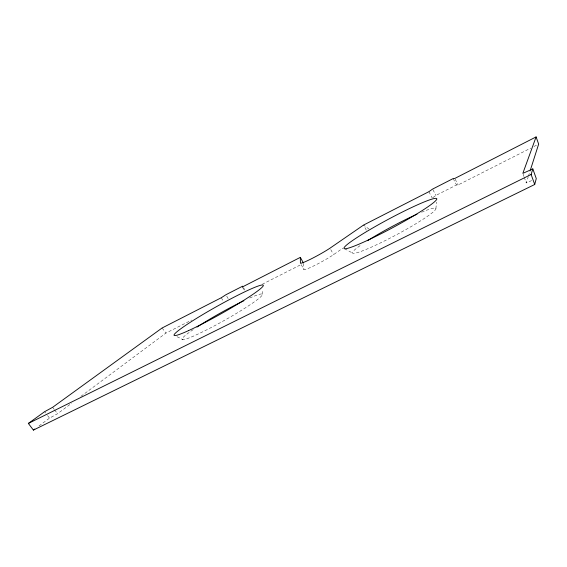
<?xml version="1.0" encoding="UTF-8"?>
<svg xmlns="http://www.w3.org/2000/svg" width="567" height="567" viewBox="0 0 567 567"><rect width="100%" height="100%" fill="white"/><g stroke="black" fill="none" stroke-linecap="round" stroke-linejoin="round"><path stroke-width="0.43" stroke-dasharray="2.83 2.13" d="M262.379 294.259L262.833 289.368M435.91 208.621L436.505 202.128M531.655 180.568L526.268 182.921L528.153 177.017M528.423 176.174L530.039 171.114M39.003 425.923L49.527 418.127L57.536 413.747L71.711 403.208M80.918 396.354L165.947 333.098L191.71 320.036M432.869 197.621L435.945 195.409L456.52 184.97L458.171 184.92L530.762 148.107M301.197 264.619L303.919 269.587A19.016 1.701 -28.7 0 0 315.528 265.023A19.016 1.701 -28.7 0 0 333.531 254.668L342.759 248.176M262.152 284.315L300.843 264.697M533.916 146.513L538.65 144.11M177.024 336.72L182.985 339.605M344.559 248.7L352.986 253.314M369.167 229.181L363.567 225.056L366.466 230.443M52.66 407.29L54.12 409.225M54.609 409.877L57.536 413.747M44.644 411.67L45.622 412.96M47.571 415.547L49.527 418.127M162.119 327.974L165.947 333.098M226.736 296.137L228.317 298.958M221.307 297.732L223.299 301.283M243.484 287.589L245.072 290.439M242.364 286.973L244.37 290.566M330.781 249.615L333.531 254.668M432.975 189.782L435.945 195.409M428.886 191.689L432.26 198.06M455.152 179.179L458.171 184.92M453.153 178.57L456.52 184.97M523.121 174.168L523.979 176.557M524.262 177.351L526.268 182.921M303.593 263.301L303.919 269.587M249.686 298.051A46.019 4.182 -29.3 0 1 251.472 303.848A46.019 4.182 -29.3 0 1 194.531 335.65A46.019 4.182 -29.3 0 1 193.312 329.533M421.614 212.228A47.274 4.664 -28.1 0 1 425.945 217.345A47.274 4.664 -28.1 0 1 367.473 248.856A47.274 4.664 -28.1 0 1 361.739 244.497"/><path stroke-width="0.85" d="M534.716 184.488L536.269 178.548L532.817 168.909L522.831 173.374L536.091 136.916L454.777 178.463L453.153 178.57L432.6 189.08L428.886 191.689L363.567 225.056L330.001 248.176A19.03 1.552 -28.7 0 1 311.963 258.502A19.03 1.552 -28.7 0 1 300.418 263.194L300.333 257.361L242.364 286.973L242.69 286.165L225.942 294.72L221.307 297.732L162.119 327.974L52.66 407.29L44.644 411.67L28.35 423.436L33.389 430.084L534.716 184.488L531.123 174.48L532.817 168.909M530.308 170.263L538.65 144.11L536.091 136.916M33.389 430.084L34.793 429.042M28.35 423.436L531.123 174.48M300.333 257.361L303.182 262.556M196.997 327.088A46.019 4.182 -29.3 0 1 243.888 300.73M367.508 240.713A47.274 4.664 -28.1 0 1 417.007 214.213M367.529 240.344A52.589 4.72 -28.2 0 0 436.81 198.889A52.589 4.72 -28.2 0 0 366.884 231.414A52.589 4.72 -28.2 0 0 367.529 240.344M188.62 330.575A51.186 4.238 -29.3 0 0 262.28 287.079A51.186 4.238 -29.3 0 0 204.815 313.367A51.186 4.238 -29.3 0 0 188.62 330.575"/></g></svg>
